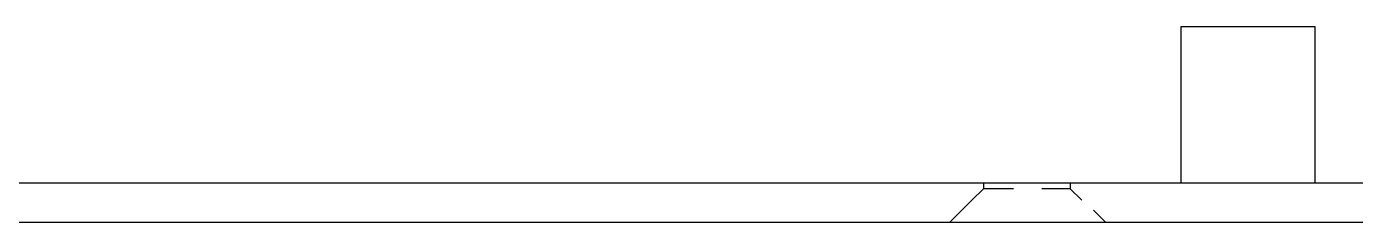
# Model space of a CAD drawing. Header units: millimetres. Extents: x 183 to 663, y -184 to 161.
# Drawn here: x 383.1 to 433.8, y 91.5 to 99 of the extents above; entities that cross this region are included whole.
import ezdxf

# ---------------------------------------------------------------- set-up
doc = ezdxf.new("R2010")
doc.units = ezdxf.units.MM
doc.layers.add('User.3', color=254, linetype='CONTINUOUS', true_color=0xb4dbd2)
doc.layers.add('User.4', color=57, linetype='CONTINUOUS', true_color=0x484848)

msp = doc.modelspace()

# ---------------------------------------------------------------- linework, layer by layer
at = {"layer": 'User.3', "linetype": 'CONTINUOUS'}
for p, q in [((427.2, 99), (432.3, 99)), ((427.2, 93), (427.2, 99)), ((432.3, 99), (432.3, 93)), ((543.1, 93), (299.6, 93)), ((419.654503, 92.985034), (419.654503, 92.921499)), ((419.654503, 92.921499), (419.654503, 92.858034)), ((419.654503, 92.858034), (419.654503, 92.794534)), ((422.956488, 92.985034), (422.956488, 92.921499)), ((422.956488, 92.985034), (422.956488, 92.858034)), ((422.956488, 92.921499), (422.956488, 92.858034)), ((422.956488, 92.858034), (422.956488, 92.794534)), ((432.3, 93), (427.2, 93)), ((419.21, 92.35), (418.828994, 91.969036)), ((419.654503, 92.794534), (419.21, 92.35)), ((420.797497, 92.794534), (419.654503, 92.794534)), ((422.956488, 92.794534), (421.876991, 92.794534)), ((422.956488, 92.794534), (423.400991, 92.35)), ((418.828994, 91.969036), (418.384491, 91.524537)), ((423.845472, 91.969036), (424.289975, 91.524537)), ((543.1, 91.5), (299.6, 91.5))]:
    msp.add_line(p, q, dxfattribs=at)
at = {"layer": 'User.4', "linetype": 'CONTINUOUS'}
for p, q in [((427.2, 99), (432.3, 99)), ((427.2, 93), (427.2, 99)), ((432.3, 99), (432.3, 93)), ((543.1, 93), (299.6, 93)), ((419.654503, 92.985034), (419.654503, 92.921499)), ((419.654503, 92.921499), (419.654503, 92.858034)), ((419.654503, 92.858034), (419.654503, 92.794534)), ((422.956488, 92.985034), (422.956488, 92.921499)), ((422.956488, 92.985034), (422.956488, 92.858034)), ((422.956488, 92.921499), (422.956488, 92.858034)), ((422.956488, 92.858034), (422.956488, 92.794534)), ((432.3, 93), (427.2, 93)), ((419.21, 92.35), (418.828994, 91.969036)), ((419.654503, 92.794534), (419.21, 92.35)), ((420.797497, 92.794534), (419.654503, 92.794534)), ((422.956488, 92.794534), (421.876991, 92.794534)), ((422.956488, 92.794534), (423.400991, 92.35)), ((418.828994, 91.969036), (418.384491, 91.524537)), ((423.845472, 91.969036), (424.289975, 91.524537)), ((543.1, 91.5), (299.6, 91.5))]:
    msp.add_line(p, q, dxfattribs=at)

doc.saveas('drawing.dxf')
